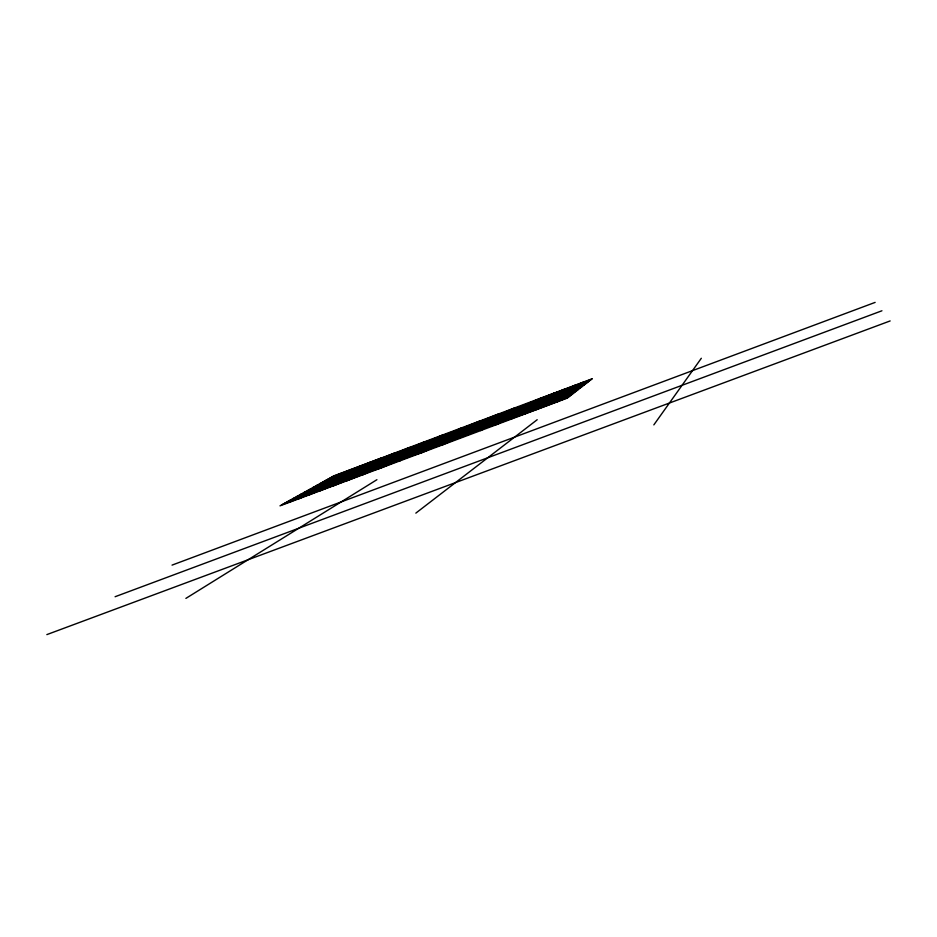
<?xml version="1.0" encoding="UTF-8"?>
<svg xmlns="http://www.w3.org/2000/svg" width="937" height="937" viewBox="0 0 937 937"><rect width="100%" height="100%" fill="white"/><g stroke="black" fill="none" stroke-linecap="round" stroke-linejoin="round"><path stroke-width="1.41" d="M350.555 469.578L344.266 473.454L325.736 480.412M557.62 401.727L561.486 398.33L571.757 394.571M701.321 358.274L653.839 424.883M590.31 380.176C534.441 399.947 479.732 422.517 426.007 447.593L424.274 449.713L380.457 468.172L362.818 473.665L284.637 503.274M576.548 390.858L538.681 405.334L504.809 419.589L406.517 452.606L332.307 483.738L309.163 494.912M300.367 494.525L338.421 479.99L392.298 463.077L412.198 455.616L542.207 397.557M537.194 419.717L415.841 513.125M342.31 472.681L325.771 484.031L289.146 502.419M362.455 474.93C429.263 444.583 500.1 424.496 568.232 397.311M441.62 445.227L529.475 406.026L583.927 385.13M304.22 492.382C345.191 477.483 385.13 460.465 424.449 441.807M376.897 479.709L185.889 598.392M480.669 430.587L482.625 429.369M394.383 453.11C367.035 464.494 340.763 477.987 312.712 487.65M586.913 382.811L522.495 407.244L473.747 424.508L426.64 445.907L333.513 485.788M406.517 452.606L413.896 448.097L443.119 434.791M399.748 460.945L401.551 459.88M332.178 476.828L381.991 457.76M320.032 490.836L425.691 445.098L461.847 427.752M298.317 498.988L348.974 475.164L422.06 452.571L554.833 392.814M583.505 382.038L555.805 398.002L531.185 407.349L434.733 440.413L319.997 483.597M578.328 389.476L555.805 398.002L561.486 398.33C492.499 427.366 420.045 447.581 349.794 473.337L348.634 474.438L348.974 475.164M424.274 449.713C476.722 433.878 526.207 409.937 574.978 385.248M308.507 489.992C343.165 478.069 376.03 462.374 409.399 447.464M480.622 420.701L452.196 432.507L330.281 477.882M426.007 447.593L347.018 480.716M564.894 389.031L536.069 402.746L452.196 432.507M494.619 416.614L514.694 407.9M388.012 459.142C449.619 434.909 513.921 418.417 574.744 392.263M499.444 413.627L471.276 425.07L473.747 424.508M316.39 485.612L430.364 442.674L570.539 395.531M296.455 496.704L340.869 480.166L362.818 473.665M585.59 383.842L536.069 402.746L537.334 402.711M293.234 498.484L332.307 483.738M289.99 500.299L347.955 478.139M588.225 381.792L487.439 418.921L484.827 420.362L485.659 420.713M582.228 386.442L545.252 400.45L517.47 409.856M287.331 501.775L348.611 478.678M322.89 481.993L356.669 468.664L360.804 466.661L361.167 466.064L360.323 465.912M589.268 380.984L380.082 458.837M580.296 387.953C496.387 418.839 411.554 447.183 328.02 479.147M591.188 379.497L541.797 397.979M282.33 504.563L363.685 474.099M875.135 302.393L172.045 565.116M573.257 393.411L541.727 405.803L536.538 408.345L535.8 409.246L536.866 409.516M115.099 596.728L881.928 310.779M890.15 320.934L46.85 634.607M569.298 396.492L548.45 404.081L547.595 404.925L548.098 405.299M443.166 444.22L414.634 453.695L363.474 468.676M355.791 469.8L344.266 473.454M553.369 401.352L531.185 407.349M487.135 426.733L497.945 424.11M375.819 461.086L370.115 462.234M511.778 418.921L504.809 419.589M525.634 413.721L523.139 413.908L522.858 413.17M592.055 378.829L567.154 398.155L279.999 505.851L334.076 475.773L592.055 378.829"/></g></svg>
